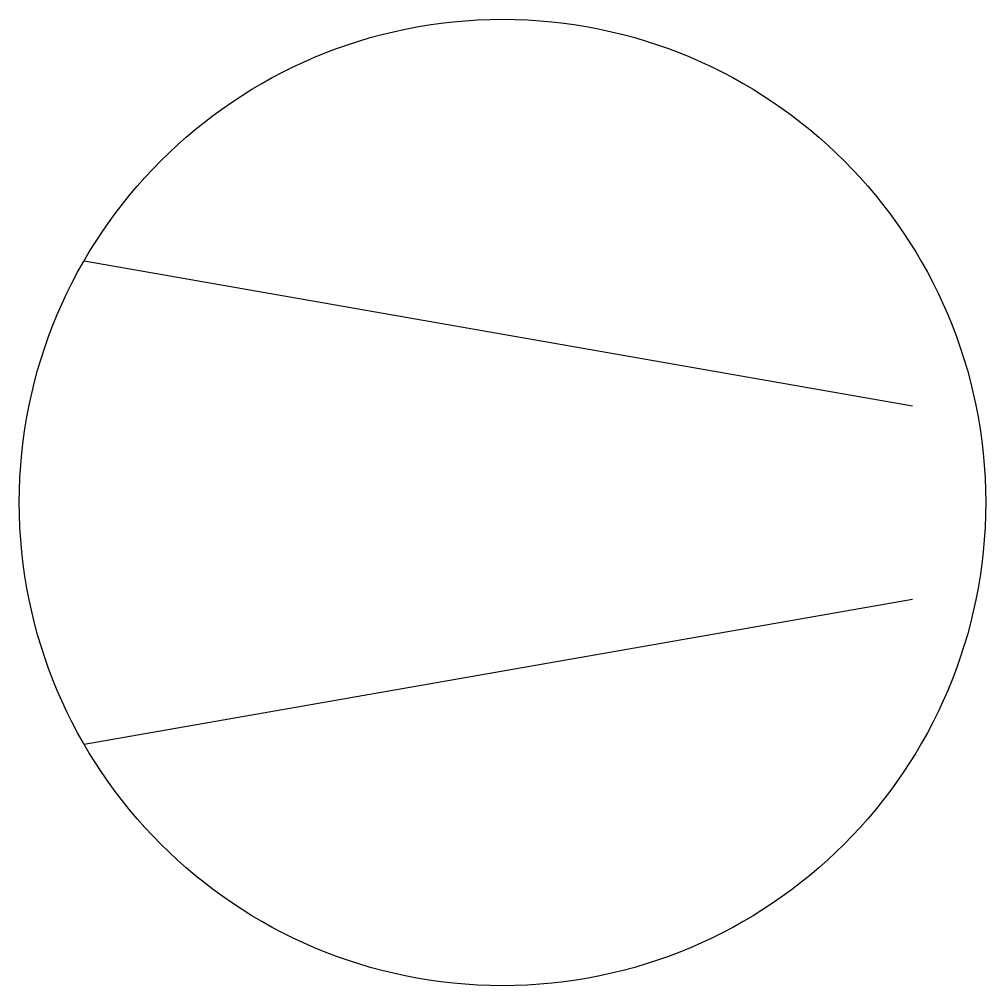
# Model space of a CAD drawing. Header units: millimetres. Extents: x -5 to 5, y -5 to 5.
import ezdxf

# ---------------------------------------------------------------- set-up
doc = ezdxf.new("R2010")
doc.units = ezdxf.units.MM

msp = doc.modelspace()

# ---------------------------------------------------------------- linework, layer by layer
at = {"color": 0, "linetype": 'Continuous', "lineweight": -2}
for p, q in [((-4.33, 2.5), (4.244, 1)), ((-4.33, -2.5), (4.244, -1))]:
    msp.add_line(p, q, dxfattribs=at)
msp.add_circle((0, 0), 5, dxfattribs=at)

doc.saveas('drawing.dxf')
